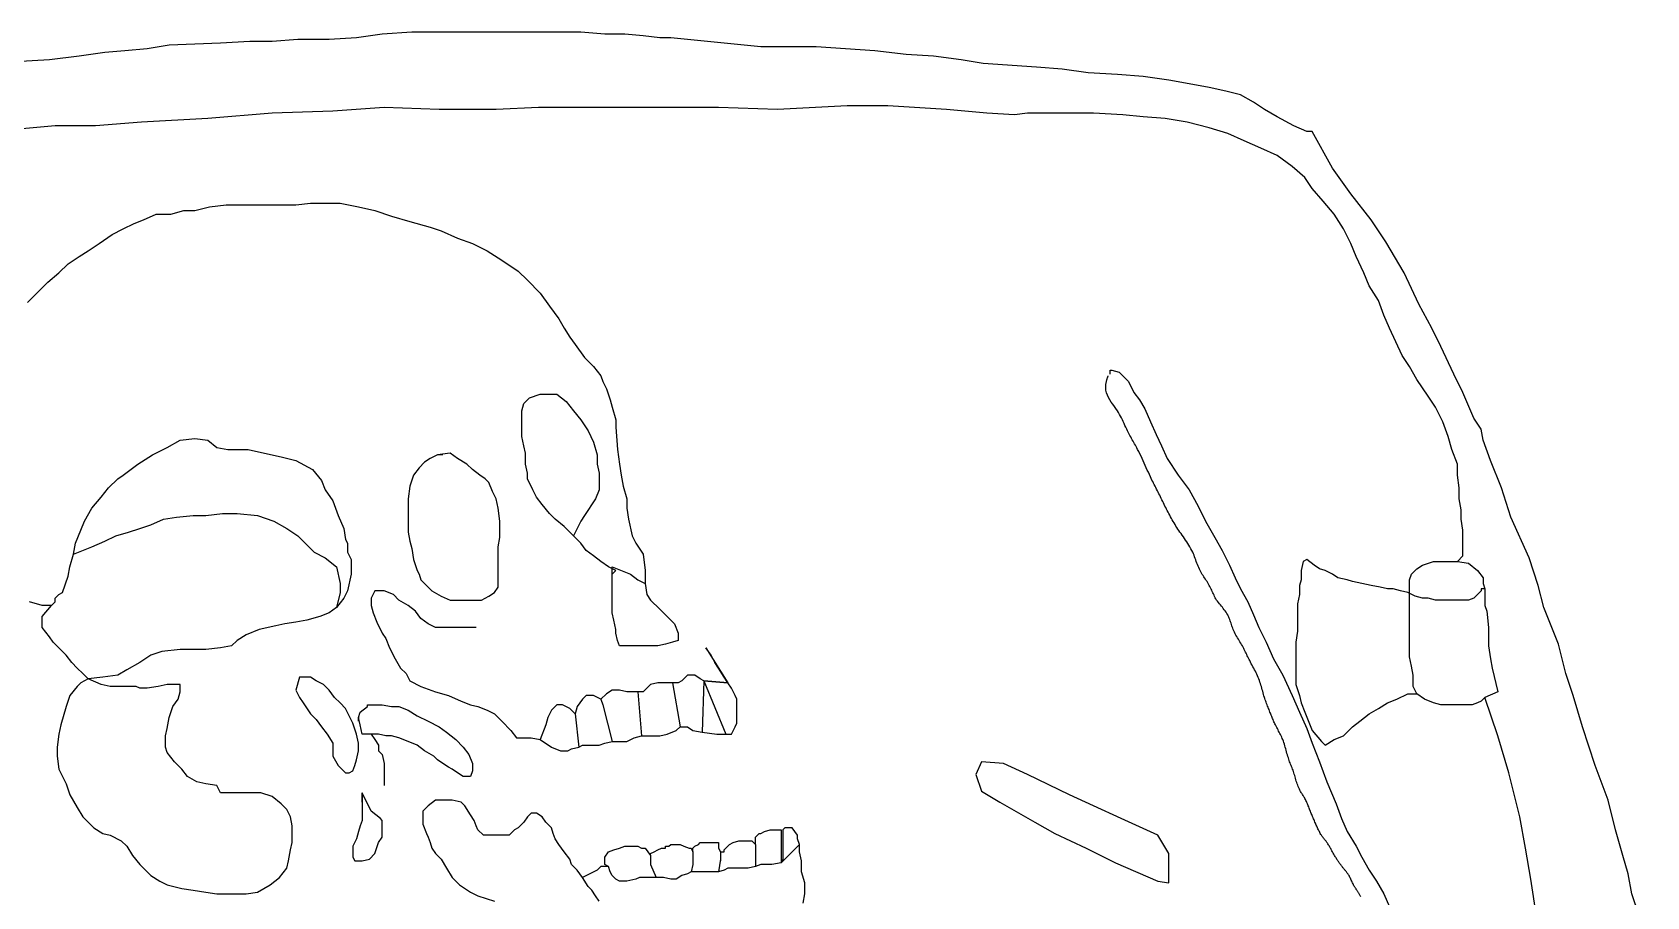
# Model space of a CAD drawing. Extents: x 0.1 to 12.2, y -2.2 to 12.7.
# Drawn here: x 5.886 to 9, y 11.026 to 12.693 of the extents above; entities that cross this region are included whole.
import ezdxf

# ---------------------------------------------------------------- set-up
doc = ezdxf.new("R2010")
doc.units = 0
doc.layers.add('LAYER1', color=7, linetype='CONTINUOUS')

msp = doc.modelspace()

# ---------------------------------------------------------------- linework, layer by layer
at = {"layer": 'LAYER1', "color": 7, "linetype": 'CONTINUOUS'}
for points in [[(8.3547, 12.5019), (8.344, 12.5019), (8.3192, 12.5125), (8.2873, 12.5302), (8.2625, 12.5444), (8.2412, 12.5586), (8.2164, 12.5728), (8.1881, 12.5798), (8.1562, 12.5869), (8.1172, 12.594), (8.0782, 12.6011), (8.0286, 12.6082), (7.9789, 12.6117), (7.9222, 12.6153), (7.8726, 12.6224), (7.823, 12.6259), (7.7202, 12.633), (7.6776, 12.6401), (7.6245, 12.6472), (7.5713, 12.6507), (7.511, 12.6578), (7.4543, 12.6614), (7.3976, 12.6649), (7.348, 12.6649), (7.2913, 12.6649), (7.1176, 12.6826), (7.0963, 12.6826), (7.0644, 12.6862), (7.029, 12.6897), (6.99, 12.6897), (6.9439, 12.6933), (6.8872, 12.6933), (6.834, 12.6933), (6.7809, 12.6933), (6.7312, 12.6933), (6.6781, 12.6933), (6.6178, 12.6933), (6.5611, 12.6897), (6.5115, 12.6826), (6.4583, 12.6791), (6.398, 12.6791), (6.3484, 12.6756), (6.3059, 12.6756), (6.2492, 12.672), (6.1499, 12.6685), (6.1074, 12.6614), (6.0648, 12.6578), (6.0258, 12.6543), (5.9762, 12.6472), (5.9195, 12.6401), (5.8522, 12.6366)], [(8.6347, 11.6724), (8.6453, 11.6831), (8.6453, 11.6937), (8.6453, 11.7114), (8.6453, 11.7327), (8.6418, 11.754), (8.6418, 11.7717), (8.6382, 11.7929), (8.6382, 11.8142), (8.6347, 11.839), (8.6347, 11.8603), (8.6241, 11.8886), (8.617, 11.9135), (8.6063, 11.9418), (8.5922, 11.9702), (8.578, 11.9914), (8.5567, 12.0233), (8.5425, 12.0482), (8.5283, 12.0694), (8.5035, 12.1226), (8.4929, 12.1474), (8.4823, 12.1758), (8.4645, 12.2041), (8.4539, 12.2289), (8.4397, 12.2608), (8.4291, 12.2856), (8.4149, 12.314), (8.3972, 12.3424), (8.3759, 12.3672), (8.3547, 12.392), (8.3405, 12.4133), (8.3157, 12.4345), (8.2873, 12.4558), (8.2554, 12.47), (8.2235, 12.4841), (8.1916, 12.4983), (8.1562, 12.509), (8.1136, 12.5196), (8.0711, 12.5267), (8.0286, 12.5302), (7.9896, 12.5338), (7.9329, 12.5373), (7.8903, 12.5373), (7.8442, 12.5373), (7.8052, 12.5373), (7.7804, 12.5338), (7.7273, 12.5373), (7.6493, 12.5444), (7.5359, 12.5515), (7.4579, 12.5515), (7.3232, 12.5444), (7.2098, 12.5479), (7.0751, 12.5479), (6.951, 12.5479), (6.8624, 12.5479), (6.7809, 12.5444), (6.671, 12.5444), (6.5646, 12.5479), (6.4654, 12.5409), (6.3484, 12.5373), (6.2243, 12.5267), (6.0967, 12.5196), (6.0081, 12.5125), (5.9301, 12.5125), (5.8451, 12.5054)], [(8.9998, 10.9458), (8.9714, 11.0309), (8.9643, 11.0698), (8.9537, 11.1053), (8.9395, 11.1549), (8.9253, 11.2116), (8.9005, 11.279), (8.8757, 11.3534), (8.858, 11.4137), (8.8438, 11.4562), (8.8296, 11.5129), (8.8013, 11.5838), (8.7906, 11.6263), (8.7729, 11.6795), (8.7375, 11.7575), (8.7198, 11.8142), (8.6985, 11.8674), (8.6843, 11.9064), (8.6808, 11.9276), (8.6666, 11.9489), (8.6453, 11.9985), (8.6276, 12.034), (8.6028, 12.0871), (8.5851, 12.1226), (8.5603, 12.1687), (8.5319, 12.2289), (8.4964, 12.2892), (8.4681, 12.3317), (8.4291, 12.3813), (8.3937, 12.431), (8.3547, 12.5019)], [(8.7871, 10.9883), (8.7765, 11.0592), (8.7658, 11.1195), (8.7552, 11.1797), (8.7339, 11.2648), (8.7127, 11.3357), (8.6879, 11.4101)]]:
    msp.add_lwpolyline(points, dxfattribs=at)
at = {"layer": 'LAYER1', "color": 4, "linetype": 'CONTINUOUS'}
for points in [[(5.877, 12.1722), (5.8947, 12.1899), (5.916, 12.2112), (5.9372, 12.2289), (5.955, 12.2467), (5.9762, 12.2608), (5.9939, 12.2715), (6.0152, 12.2856), (6.04, 12.3034), (6.0613, 12.314), (6.0826, 12.3246), (6.1003, 12.3317), (6.1251, 12.3424), (6.1535, 12.3424), (6.1783, 12.3494), (6.1995, 12.3494), (6.2279, 12.3565), (6.2598, 12.3601), (6.2952, 12.3601), (6.3413, 12.3601), (6.3732, 12.3601), (6.3945, 12.3601), (6.4228, 12.3636), (6.4477, 12.3636), (6.4796, 12.3636), (6.515, 12.3565), (6.5469, 12.3494), (6.5788, 12.3388), (6.6143, 12.3282), (6.6532, 12.3175), (6.6745, 12.3105), (6.7064, 12.2963), (6.7348, 12.2856), (6.7631, 12.2715), (6.7915, 12.2537), (6.8234, 12.2325), (6.8411, 12.2148), (6.8659, 12.1899), (6.8836, 12.1651), (6.9014, 12.1403), (6.912, 12.1226), (6.9226, 12.1049), (6.9333, 12.0907), (6.951, 12.0659), (6.9687, 12.0482), (6.9829, 12.0304), (6.9864, 12.0198), (6.9935, 12.0056), (7.0006, 11.9844), (7.0042, 11.9702), (7.0113, 11.9454), (7.0113, 11.9312), (7.0148, 11.8886), (7.0183, 11.8603), (7.0219, 11.839), (7.0254, 11.8178), (7.0325, 11.7929), (7.0325, 11.7752), (7.0361, 11.754), (7.0432, 11.7221), (7.0502, 11.7079), (7.0644, 11.6866), (7.068, 11.6547), (7.068, 11.6299), (7.0715, 11.6086), (7.0786, 11.598), (7.0963, 11.5803), (7.1105, 11.5661), (7.1247, 11.5519), (7.1318, 11.5342), (7.1318, 11.52), (7.1211, 11.5165), (7.107, 11.5129), (7.0928, 11.5094), (7.0751, 11.5094), (7.0609, 11.5094), (7.0396, 11.5094), (7.0254, 11.5094), (7.0183, 11.5094), (7.0183, 11.5094), (7.0148, 11.52), (7.0113, 11.5342), (7.0113, 11.5413), (7.0077, 11.559), (7.0042, 11.5732), (7.0042, 11.5874), (7.0042, 11.598), (7.0042, 11.6086), (7.0042, 11.6193), (7.0042, 11.6299), (7.0042, 11.6476), (7.0042, 11.6618), (7.0396, 11.6476), (7.0538, 11.637), (7.068, 11.6299)], [(7.0042, 11.6476), (7.0113, 11.6547), (6.9971, 11.6618), (6.9829, 11.6724), (6.9687, 11.6831), (6.9545, 11.6937), (6.9439, 11.7079), (6.9297, 11.7221), (6.912, 11.7398), (6.8943, 11.754), (6.8836, 11.7646), (6.8695, 11.7823), (6.8588, 11.7965), (6.8517, 11.8107), (6.8411, 11.8319), (6.8411, 11.8426), (6.8376, 11.8603), (6.8376, 11.8816), (6.834, 11.8957), (6.8305, 11.9135), (6.8305, 11.9241), (6.8305, 11.9418), (6.8305, 11.9524), (6.8305, 11.9631), (6.834, 11.9773), (6.8447, 11.9879), (6.8659, 11.995), (6.8836, 11.995), (6.8978, 11.995), (6.9155, 11.9808), (6.9297, 11.9631), (6.9439, 11.9454), (6.9581, 11.9241), (6.9687, 11.9028), (6.9758, 11.878), (6.9758, 11.8603), (6.9794, 11.8426), (6.9794, 11.8248), (6.9794, 11.8107), (6.9723, 11.7929), (6.951, 11.761), (6.9439, 11.7504), (6.9297, 11.7221)], [(5.9231, 11.5874), (5.9301, 11.5944), (5.9301, 11.6015), (5.9301, 11.6015), (5.9372, 11.6086), (5.9443, 11.6122), (5.955, 11.6441), (5.9585, 11.6618), (5.9656, 11.6866), (5.9691, 11.7079), (5.9798, 11.7327), (5.9869, 11.7504), (6.001, 11.7752), (6.0188, 11.7965), (6.0329, 11.8142), (6.0507, 11.8319), (6.0613, 11.839), (6.0896, 11.8603), (6.118, 11.878), (6.1464, 11.8922), (6.1712, 11.9064), (6.1995, 11.9099), (6.2243, 11.9064), (6.2421, 11.8922), (6.2633, 11.8886), (6.2811, 11.8886), (6.3023, 11.8886), (6.3342, 11.8816), (6.3661, 11.8745), (6.3945, 11.8674), (6.4264, 11.8497), (6.4441, 11.8284), (6.4512, 11.8107), (6.4654, 11.7894), (6.476, 11.761), (6.4866, 11.7362), (6.4902, 11.715), (6.4937, 11.7079), (6.4937, 11.6901), (6.5008, 11.676), (6.5008, 11.6582), (6.5008, 11.6476), (6.4937, 11.6157), (6.4866, 11.6015), (6.4725, 11.5838), (6.4583, 11.5732), (6.4406, 11.5661), (6.4158, 11.559), (6.3945, 11.5555), (6.3732, 11.5519), (6.3555, 11.5484), (6.3236, 11.5413), (6.2988, 11.5306), (6.2811, 11.52), (6.2704, 11.5094), (6.2492, 11.5058), (6.2208, 11.5023), (6.1995, 11.5023), (6.1712, 11.5023), (6.1357, 11.4987), (6.1145, 11.4916), (6.0932, 11.4775), (6.0684, 11.4633), (6.0507, 11.4527), (6.0223, 11.4491), (5.9939, 11.4456), (5.9833, 11.4562), (5.9727, 11.4668), (5.962, 11.4775), (5.9514, 11.4916), (5.9372, 11.5058), (5.9266, 11.5165), (5.9195, 11.5271), (5.9053, 11.5448), (5.9053, 11.5661), (5.9231, 11.5874)], [(6.6781, 11.878), (6.6674, 11.878), (6.6532, 11.8709), (6.6426, 11.8638), (6.632, 11.8532), (6.6213, 11.839), (6.6143, 11.8178), (6.6107, 11.7929), (6.6107, 11.7646), (6.6107, 11.7469), (6.6107, 11.7291), (6.6143, 11.7114), (6.6178, 11.6972), (6.6213, 11.676), (6.6284, 11.6547), (6.632, 11.6476), (6.6355, 11.637), (6.6426, 11.6299), (6.6568, 11.6157), (6.6745, 11.6051), (6.6922, 11.598), (6.71, 11.598), (6.7312, 11.598), (6.7525, 11.598), (6.7667, 11.6051), (6.7773, 11.6122), (6.7844, 11.6228), (6.7844, 11.6334), (6.7844, 11.6334), (6.7844, 11.6512), (6.7844, 11.6653), (6.7844, 11.6831), (6.7844, 11.7008), (6.7879, 11.7185), (6.7879, 11.7327), (6.7879, 11.7504), (6.7844, 11.7752), (6.7809, 11.7929), (6.7738, 11.8071), (6.7667, 11.8248), (6.7596, 11.8319), (6.7489, 11.839), (6.7348, 11.8497), (6.7241, 11.8603), (6.7064, 11.8709), (6.6922, 11.8816), (6.6674, 11.878)], [(5.9656, 11.6866), (6.001, 11.7008), (6.0258, 11.7114), (6.0471, 11.7221), (6.0719, 11.7291), (6.0932, 11.7362), (6.1145, 11.7433), (6.1393, 11.754), (6.1641, 11.7575), (6.196, 11.761), (6.2208, 11.761), (6.2527, 11.7646), (6.2811, 11.7646), (6.3201, 11.761), (6.352, 11.7504), (6.3768, 11.7362), (6.398, 11.7221), (6.4122, 11.7079), (6.4299, 11.6901), (6.4512, 11.6795), (6.4725, 11.6618), (6.4796, 11.6299), (6.4796, 11.6122), (6.4725, 11.5838)], [(6.7419, 11.5448), (6.7206, 11.5448), (6.7064, 11.5448), (6.6851, 11.5448), (6.6639, 11.5448), (6.6497, 11.5519), (6.6355, 11.5625), (6.6249, 11.5767), (6.6107, 11.5874), (6.593, 11.598), (6.5824, 11.6086), (6.5646, 11.6157), (6.5505, 11.6157), (6.5469, 11.6157), (6.5398, 11.6015), (6.5398, 11.5874), (6.5434, 11.5732), (6.5505, 11.5555), (6.5611, 11.5342), (6.5682, 11.5235), (6.5753, 11.5058), (6.5859, 11.4846), (6.5965, 11.4668), (6.6072, 11.4562), (6.6143, 11.442), (6.6355, 11.4314), (6.6639, 11.4208), (6.6887, 11.4137), (6.7135, 11.403), (6.7312, 11.3959), (6.7454, 11.3924), (6.7631, 11.3853), (6.7773, 11.3782), (6.7915, 11.364), (6.8092, 11.3463), (6.8198, 11.3321), (6.8305, 11.3321), (6.8482, 11.3321), (6.8659, 11.3286), (6.8872, 11.3144), (6.9049, 11.3073), (6.9191, 11.3073), (6.9262, 11.3109), (6.9404, 11.3144), (6.9475, 11.318), (6.9652, 11.318), (6.9794, 11.318), (6.99, 11.3215), (7.0042, 11.3251), (7.0183, 11.3251), (7.0325, 11.3251), (7.0467, 11.3321), (7.0609, 11.3357), (7.0821, 11.3357), (7.0963, 11.3357), (7.1105, 11.3392), (7.1282, 11.3463), (7.1353, 11.3534), (7.1495, 11.3534), (7.1601, 11.3463), (7.1778, 11.3428), (7.2062, 11.3392), (7.2239, 11.3392), (7.2346, 11.3392), (7.2417, 11.3534), (7.2452, 11.3605), (7.2452, 11.3711), (7.2452, 11.3818), (7.2452, 11.3959), (7.2452, 11.4066), (7.2417, 11.4137), (7.2346, 11.4278), (7.2275, 11.4385), (7.2204, 11.4491), (7.2098, 11.4668), (7.2027, 11.4775), (7.1956, 11.4916), (7.1849, 11.5058), (7.2275, 11.4385), (7.2275, 11.4385), (7.2275, 11.4385), (7.2204, 11.4491), (7.2275, 11.4385), (7.1814, 11.442), (7.1743, 11.4456), (7.1637, 11.4527), (7.1495, 11.4527), (7.1389, 11.442), (7.1318, 11.4385), (7.1211, 11.4385), (7.1034, 11.4385), (7.0928, 11.4385), (7.0786, 11.4349), (7.0644, 11.4208), (7.0538, 11.4208), (7.0325, 11.4208), (7.0183, 11.4243), (7.0042, 11.4243), (6.9935, 11.4172), (6.9829, 11.4066), (6.9687, 11.4137), (6.9545, 11.4137), (6.9475, 11.4066), (6.9368, 11.3924), (6.9333, 11.3782), (6.9226, 11.3889), (6.9085, 11.3959), (6.8978, 11.3959), (6.8872, 11.3853), (6.8801, 11.3711), (6.8766, 11.357), (6.8659, 11.3286)], [(5.9231, 11.5874), (5.9053, 11.5874), (5.8805, 11.5944)], [(5.9939, 11.4456), (5.9798, 11.4385), (5.9727, 11.4314), (5.9585, 11.4137), (5.9514, 11.3924), (5.9408, 11.357), (5.9372, 11.3392), (5.9337, 11.3144), (5.9337, 11.2967), (5.9372, 11.2719), (5.9514, 11.2435), (5.9585, 11.2223), (5.9727, 11.1974), (5.9833, 11.1797), (6.0046, 11.1585), (6.0223, 11.1478), (6.0365, 11.1443), (6.0577, 11.1336), (6.0684, 11.123), (6.079, 11.1053), (6.0932, 11.0876), (6.1145, 11.0663), (6.1322, 11.0557), (6.1464, 11.0486), (6.1747, 11.0415), (6.196, 11.0379), (6.2208, 11.0344), (6.2421, 11.0309), (6.2775, 11.0309), (6.2988, 11.0309), (6.3201, 11.0344), (6.3449, 11.0486), (6.3626, 11.0628), (6.3768, 11.0805), (6.3803, 11.0947), (6.3839, 11.1159), (6.3874, 11.1301), (6.3874, 11.1443), (6.3874, 11.162), (6.3839, 11.1797), (6.3768, 11.1939), (6.3661, 11.2045), (6.3484, 11.2187), (6.3271, 11.2258), (6.313, 11.2258), (6.2988, 11.2258), (6.2811, 11.2258), (6.2669, 11.2258), (6.2492, 11.2258), (6.2421, 11.24), (6.2208, 11.2435), (6.2031, 11.2471), (6.1854, 11.2577), (6.1747, 11.2719), (6.1605, 11.2861), (6.1464, 11.3038), (6.1428, 11.3144), (6.1428, 11.3357), (6.1464, 11.3499), (6.1499, 11.3711), (6.157, 11.3924), (6.1676, 11.4066), (6.1712, 11.4208), (6.1712, 11.4349), (6.1464, 11.4349), (6.1286, 11.4314), (6.1074, 11.4278), (6.0932, 11.4278), (6.0861, 11.4314), (6.0719, 11.4314), (6.0577, 11.4314), (6.0365, 11.4314), (6.0188, 11.4349), (5.9939, 11.4456)], [(6.4016, 11.4491), (6.4016, 11.4491), (6.3945, 11.4243), (6.4016, 11.4101), (6.4087, 11.3995), (6.4228, 11.3782), (6.4335, 11.3676), (6.4441, 11.3534), (6.4547, 11.3392), (6.4654, 11.3215), (6.4654, 11.3109), (6.4654, 11.2967), (6.476, 11.279), (6.4902, 11.2648), (6.4973, 11.2648), (6.5044, 11.2683), (6.5079, 11.279), (6.5115, 11.2896), (6.515, 11.3073), (6.515, 11.3215), (6.5115, 11.3392), (6.5044, 11.3605), (6.4973, 11.3747), (6.4902, 11.3889), (6.4796, 11.3995), (6.4689, 11.4101), (6.4583, 11.4243), (6.4477, 11.4349), (6.4335, 11.442), (6.4228, 11.4491), (6.4016, 11.4491), (6.4016, 11.4491)], [(6.4016, 11.4491), (6.3945, 11.4243)], [(7.1211, 11.4385), (7.1353, 11.3534)], [(7.1814, 11.442), (7.1778, 11.3428)], [(7.1814, 11.442), (7.1778, 11.3428)], [(7.1814, 11.442), (7.2239, 11.3392)], [(7.1814, 11.442), (7.2275, 11.4385)], [(6.9829, 11.4066), (6.9829, 11.4066), (6.9864, 11.3959)], [(7.0538, 11.4208), (7.0609, 11.3357)], [(6.515, 11.3711), (6.515, 11.3711), (6.515, 11.364), (6.515, 11.3711), (6.5186, 11.3818), (6.5327, 11.3924), (6.5327, 11.3959), (6.5469, 11.3959), (6.5611, 11.3959), (6.5788, 11.3924), (6.593, 11.3924), (6.6107, 11.3853), (6.6284, 11.3747), (6.6497, 11.364), (6.671, 11.3534), (6.6851, 11.3428), (6.7029, 11.3286), (6.717, 11.3144), (6.7277, 11.3002), (6.7348, 11.2825), (6.7348, 11.2683), (6.7312, 11.2577), (6.717, 11.2577), (6.7064, 11.2648), (6.6958, 11.2719), (6.6887, 11.2754), (6.6781, 11.2825), (6.6674, 11.2896), (6.6603, 11.2967), (6.6426, 11.3073), (6.6284, 11.318), (6.6107, 11.3251), (6.593, 11.3321), (6.5788, 11.3357), (6.5682, 11.3357), (6.554, 11.3392), (6.5398, 11.3392), (6.5221, 11.3392), (6.5186, 11.357), (6.515, 11.3711)], [(6.9333, 11.3782), (6.9333, 11.3782)], [(6.9333, 11.3782), (6.9404, 11.3144)], [(6.9864, 11.3959), (6.9864, 11.3959), (7.0042, 11.3251)], [(6.9864, 11.3959), (6.9864, 11.3959)], [(6.5398, 11.3392), (6.5469, 11.3286), (6.554, 11.318), (6.554, 11.3073), (6.5611, 11.3002), (6.5646, 11.2825), (6.5646, 11.2754), (6.5646, 11.2648), (6.5646, 11.2506), (6.5646, 11.24)], [(6.5221, 11.2258), (6.5221, 11.2223), (6.5221, 11.2081), (6.5221, 11.2258), (6.5221, 11.1868), (6.5221, 11.1726), (6.5186, 11.162), (6.515, 11.1514), (6.5115, 11.1372), (6.5044, 11.123), (6.5044, 11.1017), (6.5079, 11.0947), (6.5221, 11.0947), (6.5363, 11.0982), (6.5469, 11.1088), (6.554, 11.1301), (6.5611, 11.1407), (6.5611, 11.162), (6.5611, 11.1726), (6.5575, 11.1762), (6.5398, 11.1904), (6.5221, 11.2258)], [(6.9794, 11.0167), (6.9723, 11.0273), (6.9652, 11.0379), (6.9581, 11.045), (6.9475, 11.0628), (6.9368, 11.0769), (6.9262, 11.0876), (6.9226, 11.0982), (6.912, 11.1124), (6.9014, 11.1266), (6.8943, 11.1372), (6.8907, 11.1478), (6.8872, 11.1585), (6.8766, 11.1691), (6.8695, 11.1797), (6.8588, 11.1868), (6.8482, 11.1868), (6.8411, 11.1797), (6.834, 11.1691), (6.8234, 11.1585), (6.8163, 11.1549), (6.8057, 11.1443), (6.7879, 11.1443), (6.7702, 11.1443), (6.756, 11.1443), (6.7454, 11.1549), (6.7419, 11.162), (6.7383, 11.1726), (6.7312, 11.1833), (6.7206, 11.201), (6.7135, 11.2081), (6.6958, 11.2116), (6.6851, 11.2116), (6.6745, 11.2116), (6.6639, 11.2116), (6.6497, 11.201), (6.6391, 11.1904), (6.6391, 11.1762), (6.6391, 11.1655), (6.6462, 11.1478), (6.6497, 11.1407), (6.6532, 11.1301), (6.6568, 11.1195), (6.6639, 11.1088), (6.6745, 11.0982), (6.6851, 11.0805), (6.6958, 11.0628), (6.71, 11.0486), (6.7312, 11.0344), (6.7454, 11.0273), (6.7773, 11.0167)], [(7.3728, 11.0131), (7.3763, 11.0309), (7.3763, 11.0521), (7.3693, 11.0734), (7.3693, 11.0947), (7.3657, 11.1124), (7.3657, 11.1266), (7.3622, 11.1372), (7.3622, 11.1443), (7.3515, 11.1585), (7.3374, 11.1585), (7.3338, 11.1549), (7.3338, 11.1514), (7.3338, 11.1266), (7.3338, 11.1159), (7.3338, 11.1053), (7.3338, 11.0982), (7.3303, 11.0911), (7.3125, 11.0876), (7.2984, 11.0876), (7.2913, 11.0876), (7.2806, 11.084), (7.2665, 11.0805), (7.2487, 11.0805), (7.2452, 11.0805), (7.2346, 11.0805), (7.2275, 11.0805), (7.2204, 11.0769), (7.2098, 11.0734), (7.2062, 11.0734), (7.1956, 11.0734), (7.1849, 11.0734), (7.1778, 11.0734), (7.1743, 11.0734), (7.1672, 11.0734), (7.1566, 11.0734), (7.1495, 11.0698), (7.1389, 11.0663), (7.1282, 11.0592), (7.1176, 11.0592), (7.1034, 11.0628), (7.1034, 11.0628), (7.0963, 11.0628), (7.0892, 11.0628), (7.068, 11.0628), (7.0573, 11.0628), (7.0502, 11.0592), (7.0325, 11.0557), (7.0183, 11.0557), (7.0113, 11.0592), (7.0042, 11.0663), (7.0006, 11.0734), (6.9971, 11.084), (6.9829, 11.084), (6.9758, 11.0769), (6.9616, 11.0698), (6.9475, 11.0628)], [(7.2806, 11.1266), (7.2806, 11.1407), (7.2877, 11.1478), (7.2913, 11.1478), (7.2984, 11.1514), (7.309, 11.1549), (7.3232, 11.1549), (7.3303, 11.1549), (7.3303, 11.1407), (7.3303, 11.1336), (7.3303, 11.123), (7.3303, 11.1159), (7.3303, 11.0911)], [(6.9971, 11.084), (6.99, 11.0876), (6.99, 11.0982), (6.99, 11.1017), (6.9971, 11.1124), (7.0077, 11.1159), (7.0183, 11.1195), (7.029, 11.123), (7.0432, 11.123), (7.0538, 11.123), (7.0609, 11.1195), (7.068, 11.1195), (7.0786, 11.1053), (7.0786, 11.0982), (7.0786, 11.0876), (7.0786, 11.0876)], [(7.0786, 11.1053), (7.0786, 11.1053), (7.0786, 11.1088), (7.0857, 11.1124), (7.0928, 11.1159), (7.0999, 11.1195), (7.107, 11.1195), (7.107, 11.123), (7.114, 11.123), (7.1176, 11.1266), (7.1247, 11.1266), (7.1353, 11.1266), (7.1424, 11.123), (7.153, 11.1195), (7.1566, 11.1195), (7.1601, 11.1124), (7.1601, 11.1053), (7.1601, 11.0982), (7.1601, 11.0947), (7.1601, 11.0876), (7.1566, 11.0734)], [(7.1601, 11.1124), (7.1601, 11.1195), (7.1637, 11.123), (7.1708, 11.1266), (7.1743, 11.1301), (7.1814, 11.1301), (7.192, 11.1301), (7.2027, 11.1301), (7.2062, 11.1301), (7.2098, 11.1301), (7.2098, 11.1195), (7.2133, 11.1124), (7.2133, 11.1088), (7.2133, 11.0982), (7.2133, 11.0947), (7.2133, 11.0947)], [(7.2133, 11.1124), (7.2204, 11.1124), (7.2204, 11.1159), (7.2275, 11.123), (7.231, 11.1266), (7.2381, 11.1301), (7.2487, 11.1336), (7.2558, 11.1336), (7.2665, 11.1336), (7.2736, 11.1336), (7.2736, 11.1336), (7.2806, 11.1266), (7.2806, 11.123), (7.2806, 11.1159), (7.2806, 11.1159)], [(7.2806, 11.123), (7.2806, 11.084)], [(7.3303, 11.0911), (7.3657, 11.1266)], [(7.0786, 11.0876), (7.0892, 11.0628)], [(7.2133, 11.0982), (7.2098, 11.0734)]]:
    msp.add_lwpolyline(points, dxfattribs=at)
at = {"layer": 'LAYER1', "color": 1, "linetype": 'CONTINUOUS'}
for points in [[(8.1608, 11.6168), (8.1597, 11.6192), (8.1586, 11.6216), (8.1574, 11.624), (8.1562, 11.6263), (8.1548, 11.6288), (8.1533, 11.6312), (8.1519, 11.6335), (8.1503, 11.6359), (8.1488, 11.6382), (8.1472, 11.6405), (8.1457, 11.6428), (8.1441, 11.6452), (8.1426, 11.6475), (8.1412, 11.6499), (8.1398, 11.6523), (8.1384, 11.6547), (8.137, 11.6575), (8.1357, 11.6604), (8.1345, 11.6634), (8.1333, 11.6663), (8.1322, 11.6693), (8.1311, 11.6723), (8.1301, 11.6753), (8.129, 11.6783), (8.1279, 11.6813), (8.1267, 11.6843), (8.1255, 11.6872), (8.1243, 11.6901), (8.1226, 11.6936), (8.1208, 11.697), (8.1189, 11.7003), (8.1169, 11.7036), (8.1149, 11.7069), (8.1127, 11.7101), (8.1105, 11.7133), (8.1083, 11.7165), (8.1061, 11.7196), (8.1039, 11.7228), (8.1016, 11.726), (8.0994, 11.7291), (8.0975, 11.732), (8.0956, 11.7349), (8.0937, 11.7378), (8.0919, 11.7407), (8.0901, 11.7436), (8.0883, 11.7466), (8.0866, 11.7495), (8.0848, 11.7525), (8.0831, 11.7555), (8.0815, 11.7585), (8.0798, 11.7616), (8.0782, 11.7646), (8.0766, 11.7675), (8.0751, 11.7704), (8.0736, 11.7734), (8.0722, 11.7763), (8.0707, 11.7793), (8.0692, 11.7823), (8.0678, 11.7852), (8.0663, 11.7882), (8.0649, 11.7911), (8.0634, 11.7941), (8.0619, 11.7971), (8.0605, 11.8), (8.059, 11.803), (8.0575, 11.8059), (8.056, 11.8089), (8.0545, 11.8118), (8.053, 11.8148), (8.0515, 11.8177), (8.05, 11.8207), (8.0485, 11.8236), (8.0471, 11.8266), (8.0456, 11.8295), (8.0442, 11.8325), (8.0427, 11.8355), (8.0407, 11.8399), (8.0386, 11.8444), (8.0366, 11.8488), (8.0346, 11.8533), (8.0326, 11.8578), (8.0307, 11.8622), (8.0286, 11.8667), (8.0266, 11.8711), (8.0245, 11.8755), (8.0224, 11.8799), (8.0202, 11.8843), (8.0179, 11.8886), (8.0165, 11.8913), (8.015, 11.894), (8.0135, 11.8966), (8.012, 11.8993), (8.0105, 11.9019), (8.009, 11.9046), (8.0075, 11.9072), (8.006, 11.9098), (8.0045, 11.9125), (8.003, 11.9152), (8.0016, 11.9178), (8.0002, 11.9205), (7.9984, 11.9241), (7.9968, 11.9277), (7.9951, 11.9313), (7.9934, 11.9349), (7.9918, 11.9385), (7.9902, 11.9421), (7.9885, 11.9456), (7.9867, 11.9492), (7.9849, 11.9527), (7.983, 11.9562), (7.981, 11.9597), (7.9789, 11.9631), (7.9761, 11.9673), (7.9731, 11.9715), (7.9701, 11.9757), (7.9671, 11.9799), (7.9643, 11.9842), (7.9618, 11.9886), (7.9596, 11.9932), (7.9579, 11.9979), (7.9568, 12.0029), (7.9563, 12.0082), (7.9566, 12.0138), (7.9577, 12.0198), (7.958, 12.0209), (7.9583, 12.0221), (7.9586, 12.0232), (7.959, 12.0243), (7.9594, 12.0254), (7.9597, 12.0264), (7.96, 12.0273), (7.9604, 12.0282), (7.9606, 12.0289), (7.9609, 12.0296), (7.9611, 12.0301), (7.9612, 12.0304), (7.9613, 12.0305), (7.9613, 12.0306), (7.9613, 12.0307), (7.9613, 12.0307), (7.9613, 12.0307), (7.9613, 12.0307), (7.9613, 12.0307), (7.9613, 12.0307), (7.9613, 12.0306), (7.9613, 12.0306), (7.9612, 12.0305), (7.9612, 12.0304)], [(7.9648, 12.034), (7.9648, 12.0411), (7.9683, 12.0411), (7.9825, 12.0375), (8.0002, 12.0198), (8.0108, 11.9985), (8.0215, 11.9844), (8.0321, 11.9666), (8.0427, 11.9418), (8.0534, 11.917), (8.064, 11.8957), (8.0746, 11.8709), (8.0959, 11.839), (8.1172, 11.8107), (8.1349, 11.7788), (8.1491, 11.7504), (8.1668, 11.7185), (8.181, 11.6937), (8.1952, 11.6653), (8.2058, 11.6405), (8.2164, 11.6193), (8.2306, 11.5944), (8.2412, 11.5696), (8.2519, 11.5448), (8.266, 11.5165), (8.2802, 11.4846), (8.298, 11.4527), (8.3157, 11.4137), (8.3299, 11.3818), (8.344, 11.3499), (8.3547, 11.3215), (8.3688, 11.2861), (8.383, 11.2471), (8.4007, 11.2045), (8.4114, 11.1762), (8.422, 11.1514), (8.4397, 11.123), (8.4504, 11.1017), (8.4645, 11.0769), (8.4787, 11.0557), (8.4929, 11.0309), (8.5035, 11.006)], [(8.6879, 11.6193), (8.6843, 11.6193), (8.6808, 11.6193), (8.6808, 11.6157), (8.6737, 11.6086), (8.6666, 11.6015), (8.656, 11.598), (8.6453, 11.598), (8.6347, 11.598), (8.6241, 11.598), (8.6099, 11.598), (8.5922, 11.598), (8.578, 11.6015), (8.5673, 11.6015), (8.5532, 11.6051), (8.539, 11.6122), (8.5248, 11.6157), (8.5106, 11.6193), (8.5, 11.6193), (8.4858, 11.6228), (8.4681, 11.6263), (8.4504, 11.6299), (8.4326, 11.6334), (8.422, 11.637), (8.4043, 11.6405), (8.3937, 11.6476), (8.3795, 11.6547), (8.3688, 11.6582), (8.3582, 11.6653), (8.344, 11.676), (8.3369, 11.6724), (8.3334, 11.6547), (8.3334, 11.637), (8.3299, 11.6263), (8.3299, 11.6086), (8.3263, 11.5909), (8.3263, 11.5732), (8.3263, 11.5519), (8.3263, 11.5377), (8.3228, 11.5165), (8.3228, 11.4987), (8.3228, 11.4881), (8.3228, 11.4739), (8.3228, 11.4562), (8.3228, 11.4349), (8.3299, 11.4137), (8.3334, 11.3995), (8.3405, 11.3818), (8.3547, 11.3463), (8.3724, 11.3251), (8.3795, 11.318), (8.3972, 11.3286), (8.4149, 11.3357), (8.4326, 11.3534), (8.4468, 11.364), (8.4645, 11.3782), (8.4823, 11.3889), (8.5, 11.3995), (8.5177, 11.4066), (8.539, 11.4172), (8.5567, 11.4172)], [(8.7127, 11.4208), (8.6879, 11.4101), (8.6808, 11.403), (8.6737, 11.3995), (8.663, 11.3959), (8.6453, 11.3959), (8.6205, 11.3959), (8.6028, 11.3959), (8.5886, 11.3995), (8.5709, 11.4066), (8.5567, 11.4172), (8.5496, 11.4314), (8.5496, 11.442), (8.5496, 11.4527), (8.5461, 11.4704), (8.5425, 11.4881), (8.5425, 11.5023), (8.5425, 11.5165), (8.5425, 11.5306), (8.5425, 11.5413), (8.5425, 11.5519), (8.5425, 11.5625), (8.5425, 11.5732), (8.5425, 11.5803), (8.5425, 11.5909), (8.5425, 11.6051), (8.5425, 11.6122), (8.5425, 11.6263), (8.5425, 11.637), (8.5461, 11.6476), (8.5567, 11.6582), (8.5673, 11.6653), (8.5886, 11.6724), (8.6134, 11.6724), (8.6347, 11.6724), (8.656, 11.6689), (8.6737, 11.6547), (8.6843, 11.6405), (8.6843, 11.6299), (8.6879, 11.6193), (8.6879, 11.6086), (8.6879, 11.5874), (8.6914, 11.5767), (8.6949, 11.5448), (8.6949, 11.5377), (8.6949, 11.5235), (8.6949, 11.5094), (8.6985, 11.4846), (8.702, 11.4668), (8.7127, 11.4208)], [(8.4482, 11.0251), (8.4477, 11.0263), (8.4471, 11.0275), (8.4465, 11.0286), (8.4459, 11.0298), (8.4453, 11.031), (8.4446, 11.0321), (8.444, 11.0333), (8.4433, 11.0344), (8.4427, 11.0353), (8.4421, 11.0362), (8.4415, 11.0371), (8.4409, 11.0379), (8.4403, 11.0388), (8.4397, 11.0397), (8.4391, 11.0406), (8.4385, 11.0415), (8.4379, 11.0423), (8.4373, 11.0432), (8.4367, 11.0441), (8.4362, 11.045), (8.4352, 11.0467), (8.4343, 11.0485), (8.4334, 11.0503), (8.4325, 11.0521), (8.4317, 11.0539), (8.4309, 11.0557), (8.43, 11.0575), (8.4292, 11.0593), (8.4284, 11.0611), (8.4275, 11.0628), (8.4265, 11.0646), (8.4256, 11.0663), (8.4248, 11.0675), (8.424, 11.0688), (8.4231, 11.07), (8.4223, 11.0712), (8.4214, 11.0724), (8.4205, 11.0736), (8.4196, 11.0747), (8.4187, 11.0759), (8.4177, 11.077), (8.4168, 11.0782), (8.4159, 11.0793), (8.4149, 11.0805), (8.414, 11.0816), (8.4131, 11.0828), (8.4121, 11.0839), (8.4112, 11.0851), (8.4103, 11.0863), (8.4094, 11.0875), (8.4086, 11.0886), (8.4077, 11.0898), (8.4068, 11.091), (8.406, 11.0922), (8.4051, 11.0934), (8.4043, 11.0947), (8.4033, 11.0961), (8.4024, 11.0975), (8.4015, 11.099), (8.4006, 11.1004), (8.3997, 11.1019), (8.3988, 11.1034), (8.3979, 11.1049), (8.397, 11.1064), (8.3962, 11.1079), (8.3953, 11.1094), (8.3945, 11.1109), (8.3937, 11.1124), (8.3928, 11.1139), (8.392, 11.1154), (8.3911, 11.1169), (8.3903, 11.1184), (8.3894, 11.1199), (8.3886, 11.1214), (8.3877, 11.1229), (8.3868, 11.1243), (8.3859, 11.1258), (8.385, 11.1273), (8.384, 11.1287), (8.383, 11.1301), (8.3822, 11.1313), (8.3813, 11.1325), (8.3804, 11.1337), (8.3795, 11.1348), (8.3786, 11.136), (8.3776, 11.1371), (8.3767, 11.1383), (8.3758, 11.1395), (8.3749, 11.1407), (8.3741, 11.1419), (8.3732, 11.1431), (8.3724, 11.1443), (8.3713, 11.1459), (8.3703, 11.1476), (8.3693, 11.1494), (8.3684, 11.1511), (8.3675, 11.1529), (8.3666, 11.1546), (8.3658, 11.1564), (8.365, 11.1583), (8.3641, 11.1601), (8.3633, 11.1619), (8.3625, 11.1637), (8.3618, 11.1655), (8.3609, 11.1676), (8.3599, 11.1697), (8.359, 11.1717), (8.3581, 11.1738), (8.3572, 11.1759), (8.3563, 11.1779), (8.3554, 11.18), (8.3546, 11.182), (8.3537, 11.1841), (8.3528, 11.1862), (8.352, 11.1883), (8.3511, 11.1904), (8.3503, 11.1925), (8.3495, 11.1946), (8.3487, 11.1967), (8.3479, 11.1988), (8.347, 11.2009), (8.3462, 11.203), (8.3453, 11.205), (8.3444, 11.2071), (8.3435, 11.2092), (8.3426, 11.2112), (8.3416, 11.2132), (8.3405, 11.2152), (8.3396, 11.2167), (8.3387, 11.2181), (8.3378, 11.2196), (8.3369, 11.2211), (8.336, 11.2225), (8.3351, 11.224), (8.3341, 11.2255), (8.3332, 11.2269), (8.3323, 11.2284), (8.3315, 11.2299), (8.3306, 11.2314), (8.3299, 11.2329), (8.3287, 11.2354), (8.3276, 11.238), (8.3266, 11.2406), (8.3256, 11.2432), (8.3248, 11.2459), (8.324, 11.2486), (8.3232, 11.2513), (8.3224, 11.254), (8.3217, 11.2567), (8.3209, 11.2594), (8.3201, 11.2621), (8.3192, 11.2648), (8.3184, 11.2672), (8.3176, 11.2696), (8.3167, 11.2719), (8.3158, 11.2743), (8.3148, 11.2766), (8.3139, 11.279), (8.313, 11.2813), (8.3121, 11.2837), (8.3111, 11.286), (8.3103, 11.2884), (8.3094, 11.2908), (8.3086, 11.2932), (8.3076, 11.2961), (8.3068, 11.299), (8.3059, 11.302), (8.3051, 11.305), (8.3043, 11.308), (8.3035, 11.311), (8.3027, 11.314), (8.3019, 11.3169), (8.301, 11.3199), (8.3, 11.3228), (8.299, 11.3257), (8.298, 11.3286), (8.2969, 11.331), (8.2959, 11.3334), (8.2947, 11.3358), (8.2936, 11.3382), (8.2924, 11.3405), (8.2912, 11.3429), (8.2899, 11.3452), (8.2887, 11.3476), (8.2874, 11.3499), (8.2862, 11.3522), (8.285, 11.3546), (8.2838, 11.357), (8.2828, 11.359), (8.2818, 11.361), (8.2809, 11.3631), (8.28, 11.3651), (8.2791, 11.3672), (8.2782, 11.3693), (8.2774, 11.3713), (8.2765, 11.3734), (8.2757, 11.3755), (8.2748, 11.3776), (8.274, 11.3797), (8.2731, 11.3818), (8.2722, 11.3841), (8.2713, 11.3865), (8.2703, 11.3888), (8.2694, 11.3911), (8.2685, 11.3935), (8.2675, 11.3958), (8.2666, 11.3982), (8.2658, 11.4006), (8.2649, 11.4029), (8.2641, 11.4053), (8.2633, 11.4077), (8.2625, 11.4101), (8.2616, 11.4131), (8.2607, 11.416), (8.2599, 11.419), (8.2591, 11.422), (8.2583, 11.425), (8.2575, 11.428), (8.2566, 11.4309), (8.2558, 11.4339), (8.2549, 11.4369), (8.2539, 11.4398), (8.2529, 11.4427), (8.2519, 11.4456), (8.2506, 11.4486), (8.2493, 11.4516), (8.2479, 11.4546), (8.2465, 11.4576), (8.245, 11.4605), (8.2435, 11.4635), (8.2419, 11.4664), (8.2404, 11.4693), (8.2388, 11.4722), (8.2372, 11.4751), (8.2357, 11.4781), (8.2341, 11.481), (8.233, 11.4834), (8.2318, 11.4857), (8.2306, 11.4881), (8.2295, 11.4905), (8.2283, 11.4929), (8.2272, 11.4953), (8.226, 11.4976), (8.2249, 11.5), (8.2237, 11.5024), (8.2225, 11.5047), (8.2212, 11.5071), (8.22, 11.5094), (8.2185, 11.512), (8.2169, 11.5146), (8.2153, 11.5173), (8.2138, 11.5199), (8.2122, 11.5225), (8.2106, 11.5251), (8.2091, 11.5277), (8.2076, 11.5304), (8.2061, 11.533), (8.2047, 11.5357), (8.2034, 11.5385), (8.2022, 11.5413), (8.2013, 11.5436), (8.2005, 11.546), (8.1996, 11.5484), (8.1988, 11.5508), (8.1981, 11.5533), (8.1973, 11.5557), (8.1965, 11.5581), (8.1956, 11.5605), (8.1947, 11.5628), (8.1938, 11.5651), (8.1927, 11.5674), (8.1916, 11.5696), (8.1901, 11.5722), (8.1885, 11.5746), (8.1868, 11.577), (8.185, 11.5793), (8.1832, 11.5816), (8.1813, 11.5839), (8.1794, 11.5862), (8.1775, 11.5885), (8.1756, 11.5908), (8.1738, 11.5932), (8.172, 11.5955), (8.1703, 11.598), (8.169, 11.6002), (8.1677, 11.6025), (8.1664, 11.6049), (8.1653, 11.6072), (8.1641, 11.6096), (8.163, 11.612), (8.1619, 11.6144), (8.1608, 11.6168)], [(7.7166, 11.2293), (7.7521, 11.2081), (7.8194, 11.1691), (7.8584, 11.1478), (7.9187, 11.1195), (7.9754, 11.0911), (8.0569, 11.0557), (8.0782, 11.0521), (8.0782, 11.0769), (8.0782, 11.1088), (8.0569, 11.1443), (7.986, 11.1762), (7.9329, 11.201), (7.8868, 11.2223), (7.8052, 11.2612), (7.7592, 11.2825), (7.7166, 11.2861), (7.706, 11.2612), (7.7166, 11.2293)]]:
    msp.add_lwpolyline(points, dxfattribs=at)

doc.saveas('drawing.dxf')
